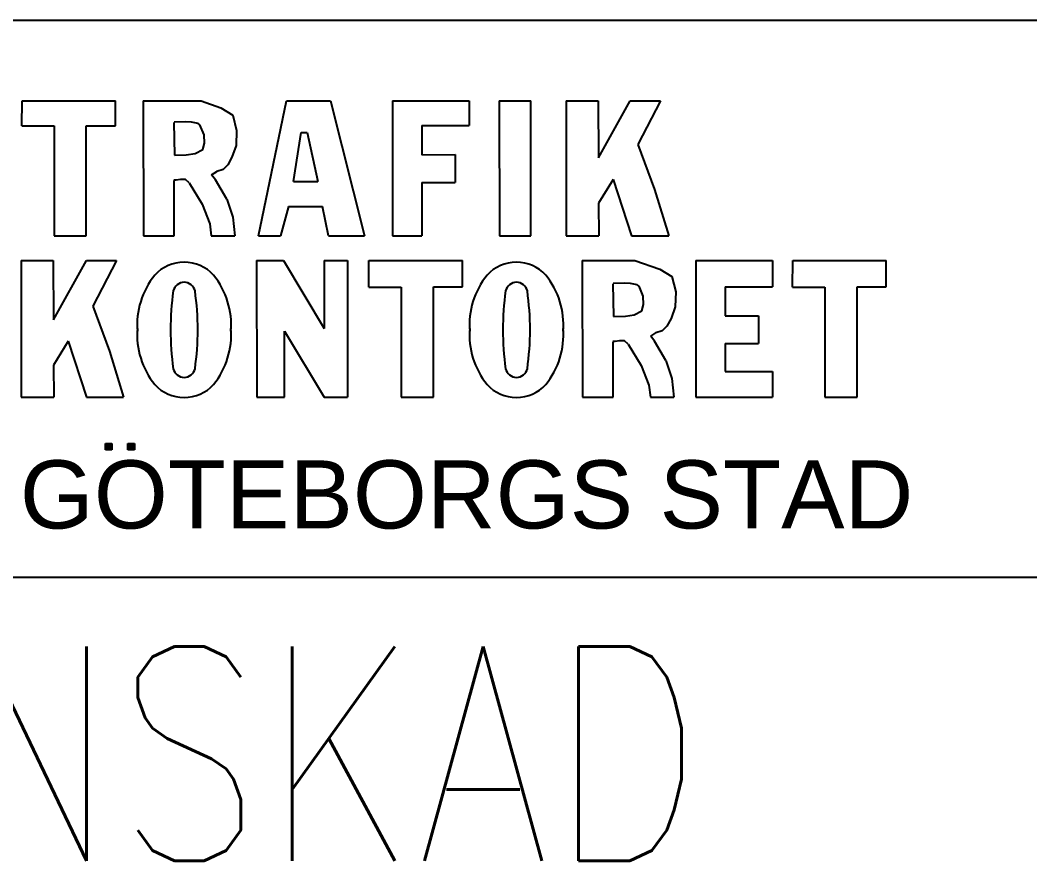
# Model space of a CAD drawing. Header units: metres. Extents: x 148128 to 148845, y 6395399 to 6395651.
# Drawn here: x 148827.86 to 148833.98, y 6395590.69 to 6395595.8 of the extents above; entities that cross this region are included whole.
import ezdxf

# ---------------------------------------------------------------- set-up
doc = ezdxf.new("R2010")
doc.units = ezdxf.units.M
doc.layers.add('M-FÖRKLARINGAR', color=3, linetype='Continuous')
doc.styles.add('HELV_MAG', font='HELV_MAG')
doc.styles.add('SIMPLEX8', font='simplex.shx', dxfattribs={"width": 0.8})

msp = doc.modelspace()

# ---------------------------------------------------------------- linework, layer by layer
at = {"layer": 'M-FÖRKLARINGAR', "color": 1}
for p, q in [((148821.4251, 6395595.7955), (148836.2451, 6395595.7955)), ((148828.3733, 6395593.1883), (148828.3733, 6395593.2273)), ((148828.3733, 6395593.2273), (148828.4123, 6395593.2273)), ((148828.3811, 6395593.1883), (148828.3811, 6395593.2273)), ((148828.3889, 6395593.1883), (148828.3889, 6395593.2273)), ((148828.3967, 6395593.1883), (148828.3967, 6395593.2273)), ((148828.4045, 6395593.1883), (148828.4045, 6395593.2273)), ((148828.4123, 6395593.2273), (148828.4123, 6395593.1883)), ((148828.5099, 6395593.2273), (148828.5489, 6395593.2273)), ((148828.5099, 6395593.1883), (148828.5099, 6395593.2273)), ((148828.5177, 6395593.1883), (148828.5177, 6395593.2273)), ((148828.5255, 6395593.1883), (148828.5255, 6395593.2273)), ((148828.5333, 6395593.1883), (148828.5333, 6395593.2273)), ((148828.5411, 6395593.1883), (148828.5411, 6395593.2273)), ((148828.5489, 6395593.2273), (148828.5489, 6395593.1883)), ((148828.4123, 6395593.1883), (148828.3733, 6395593.1883)), ((148828.5489, 6395593.1883), (148828.5099, 6395593.1883)), ((148820.1251, 6395592.4155), (148837.5451, 6395592.4155))]:
    msp.add_line(p, q, dxfattribs=at)
at = {"layer": 'M-FÖRKLARINGAR', "color": 3}
for p, q in [((148827.8659, 6395595.1541), (148827.8671, 6395595.3063)), ((148827.8671, 6395595.3063), (148828.434, 6395595.3063)), ((148828.4342, 6395595.155), (148828.434, 6395595.3063)), ((148828.6025, 6395595.3063), (148828.9534, 6395595.3063)), ((148828.6025, 6395595.3063), (148828.6035, 6395594.4861)), ((148828.9534, 6395595.3063), (148829.0736, 6395595.2645)), ((148829.0736, 6395595.2645), (148829.1463, 6395595.2185)), ((148829.3013, 6395594.4861), (148829.473, 6395595.3063)), ((148829.473, 6395595.3063), (148829.7395, 6395595.3063)), ((148829.7395, 6395595.3063), (148829.9452, 6395594.4861)), ((148830.1146, 6395595.3063), (148830.5809, 6395595.3063)), ((148830.1146, 6395595.3063), (148830.1146, 6395594.4861)), ((148830.5809, 6395595.3063), (148830.5809, 6395595.1565)), ((148830.7633, 6395595.3063), (148830.9559, 6395595.3063)), ((148830.7633, 6395595.3063), (148830.7643, 6395594.4861)), ((148830.9559, 6395594.4861), (148830.9559, 6395595.3063)), ((148831.1689, 6395595.3063), (148831.3638, 6395595.3063)), ((148831.1689, 6395595.3063), (148831.1699, 6395594.4861)), ((148831.3638, 6395595.3063), (148831.3656, 6395594.9594)), ((148831.3656, 6395594.9594), (148831.5583, 6395595.3063)), ((148831.5583, 6395595.3063), (148831.7416, 6395595.3063)), ((148831.7416, 6395595.3063), (148831.6039, 6395595.0414)), ((148829.1463, 6395595.2185), (148829.1695, 6395595.1269)), ((148827.8659, 6395595.1541), (148828.0613, 6395595.1541)), ((148828.0613, 6395595.1541), (148828.0622, 6395594.4861)), ((148828.2572, 6395595.155), (148828.4342, 6395595.155)), ((148828.2572, 6395594.4861), (148828.2572, 6395595.155)), ((148828.7882, 6395595.1753), (148828.7929, 6395594.9775)), ((148828.8565, 6395595.1778), (148828.7911, 6395595.1767)), ((148828.8963, 6395595.1767), (148828.8565, 6395595.1778)), ((148828.9359, 6395595.1686), (148828.8963, 6395595.1767)), ((148828.9471, 6395595.1597), (148828.9359, 6395595.1686)), ((148828.9726, 6395595.1008), (148828.9471, 6395595.1597)), ((148829.1695, 6395595.1269), (148829.1671, 6395595.0359)), ((148830.2926, 6395595.1565), (148830.5809, 6395595.1565)), ((148830.2926, 6395595.1565), (148830.2928, 6395594.979)), ((148828.974, 6395595.0495), (148828.9726, 6395595.1008)), ((148829.5156, 6395594.8176), (148829.5618, 6395595.1137)), ((148829.5618, 6395595.1137), (148829.5973, 6395595.1142)), ((148829.5973, 6395595.1142), (148829.6625, 6395594.8176)), ((148828.9183, 6395594.987), (148828.9645, 6395595.0114)), ((148828.9645, 6395595.0114), (148828.974, 6395595.0495)), ((148829.1671, 6395595.0359), (148829.1411, 6395594.964)), ((148831.6039, 6395595.0414), (148831.7062, 6395594.7684)), ((148828.7929, 6395594.9775), (148828.8641, 6395594.9784)), ((148828.8641, 6395594.9784), (148828.9183, 6395594.987)), ((148829.1411, 6395594.964), (148829.1157, 6395594.9178)), ((148830.2928, 6395594.979), (148830.495, 6395594.9796)), ((148830.495, 6395594.9796), (148830.495, 6395594.8112)), ((148829.0879, 6395594.8886), (148829.0492, 6395594.8768)), ((148829.1157, 6395594.9178), (148829.0879, 6395594.8886)), ((148828.8017, 6395594.825), (148828.7875, 6395594.824)), ((148828.7902, 6395594.4861), (148828.7902, 6395594.8223)), ((148828.8288, 6395594.8286), (148828.8017, 6395594.825)), ((148828.8587, 6395594.8292), (148828.8288, 6395594.8286)), ((148828.8809, 6395594.8087), (148828.8587, 6395594.8292)), ((148829.0177, 6395594.8581), (148829.0492, 6395594.8768)), ((148829.0409, 6395594.8265), (148829.0177, 6395594.8581)), ((148829.1102, 6395594.7102), (148829.0409, 6395594.8265)), ((148829.5156, 6395594.8176), (148829.6625, 6395594.8176)), ((148831.4546, 6395594.8291), (148831.3655, 6395594.6849)), ((148831.4546, 6395594.8291), (148831.5668, 6395594.4861)), ((148828.8809, 6395594.8087), (148828.9609, 6395594.6791)), ((148830.293, 6395594.8112), (148830.495, 6395594.8112)), ((148830.293, 6395594.8112), (148830.2935, 6395594.4861)), ((148831.7062, 6395594.7684), (148831.7926, 6395594.4861)), ((148829.1102, 6395594.7102), (148829.1471, 6395594.5997)), ((148828.9609, 6395594.6791), (148829.0072, 6395594.559)), ((148829.4846, 6395594.6645), (148829.4363, 6395594.4861)), ((148829.4846, 6395594.6645), (148829.69, 6395594.6645)), ((148829.7281, 6395594.4861), (148829.69, 6395594.6645)), ((148831.3655, 6395594.6849), (148831.3688, 6395594.4861)), ((148829.1471, 6395594.5997), (148829.159, 6395594.4861)), ((148829.0072, 6395594.559), (148829.0148, 6395594.4861)), ((148828.0622, 6395594.4861), (148828.2572, 6395594.4861)), ((148828.6035, 6395594.4861), (148828.7902, 6395594.4861)), ((148829.0148, 6395594.4861), (148829.159, 6395594.4861)), ((148829.3013, 6395594.4861), (148829.4363, 6395594.4861)), ((148829.7281, 6395594.4861), (148829.9452, 6395594.4861)), ((148830.1146, 6395594.4861), (148830.2935, 6395594.4861)), ((148830.7643, 6395594.4861), (148830.9559, 6395594.4861)), ((148831.1699, 6395594.4861), (148831.3688, 6395594.4861)), ((148831.5668, 6395594.4861), (148831.7926, 6395594.4861)), ((148827.8609, 6395594.3381), (148827.862, 6395593.5078)), ((148827.8609, 6395594.3381), (148828.0558, 6395594.3381)), ((148828.0558, 6395594.3381), (148828.0577, 6395593.9773)), ((148828.0577, 6395593.9773), (148828.2581, 6395594.3381)), ((148828.2581, 6395594.3381), (148828.4409, 6395594.3381)), ((148828.4409, 6395594.3381), (148828.2959, 6395594.0592)), ((148829.2906, 6395594.3381), (148829.4533, 6395594.3381)), ((148829.2906, 6395594.3381), (148829.2916, 6395593.5078)), ((148829.4533, 6395594.3381), (148829.7002, 6395593.9253)), ((148829.7002, 6395594.3381), (148829.7002, 6395593.9253)), ((148829.7002, 6395594.3381), (148829.8426, 6395594.3381)), ((148829.8426, 6395594.3381), (148829.8426, 6395593.5078)), ((148829.9724, 6395594.1758), (148829.9724, 6395594.3381)), ((148829.9724, 6395594.3381), (148830.5405, 6395594.3381)), ((148830.5407, 6395594.1767), (148830.5405, 6395594.3381)), ((148831.2672, 6395594.3381), (148831.5871, 6395594.3381)), ((148831.2672, 6395594.3381), (148831.2682, 6395593.5078)), ((148831.5871, 6395594.3381), (148831.7383, 6395594.2856)), ((148831.9559, 6395594.3381), (148832.4221, 6395594.3381)), ((148831.9559, 6395594.3381), (148831.9559, 6395593.5078)), ((148832.4221, 6395594.3381), (148832.4221, 6395594.1782)), ((148832.5441, 6395594.1758), (148832.5453, 6395594.3381)), ((148832.5453, 6395594.3381), (148833.1121, 6395594.3381)), ((148833.1124, 6395594.1767), (148833.1121, 6395594.3381)), ((148831.7383, 6395594.2856), (148831.811, 6395594.2395)), ((148831.811, 6395594.2395), (148831.8342, 6395594.1479)), ((148829.9724, 6395594.1758), (148830.1678, 6395594.1758)), ((148830.1678, 6395594.1758), (148830.1687, 6395593.5078)), ((148830.3638, 6395594.1767), (148830.5407, 6395594.1767)), ((148830.3638, 6395593.5078), (148830.3638, 6395594.1767)), ((148831.4529, 6395594.1964), (148831.4576, 6395593.9985)), ((148831.5212, 6395594.1988), (148831.4558, 6395594.1977)), ((148831.561, 6395594.1978), (148831.5212, 6395594.1988)), ((148831.6006, 6395594.1896), (148831.561, 6395594.1978)), ((148831.6118, 6395594.1808), (148831.6006, 6395594.1896)), ((148831.6373, 6395594.1218), (148831.6118, 6395594.1808)), ((148831.8342, 6395594.1479), (148831.8318, 6395594.0569)), ((148832.1339, 6395594.1782), (148832.1341, 6395594.0007)), ((148832.1339, 6395594.1782), (148832.4221, 6395594.1782)), ((148832.5441, 6395594.1758), (148832.7395, 6395594.1758)), ((148832.7395, 6395594.1758), (148832.7403, 6395593.5078)), ((148832.9354, 6395594.1767), (148833.1124, 6395594.1767)), ((148832.9354, 6395593.5078), (148832.9354, 6395594.1767)), ((148831.6387, 6395594.0705), (148831.6373, 6395594.1218)), ((148828.2959, 6395594.0592), (148828.3983, 6395593.7863)), ((148831.583, 6395594.008), (148831.6292, 6395594.0324)), ((148831.6292, 6395594.0324), (148831.6387, 6395594.0705)), ((148831.8318, 6395594.0569), (148831.8058, 6395593.9851)), ((148831.4576, 6395593.9985), (148831.5288, 6395593.9995)), ((148831.5288, 6395593.9995), (148831.583, 6395594.008)), ((148831.8058, 6395593.9851), (148831.7804, 6395593.9388)), ((148832.1341, 6395594.0007), (148832.3362, 6395594.0013)), ((148832.3362, 6395594.0013), (148832.3362, 6395593.8329)), ((148829.4604, 6395593.9091), (148829.7005, 6395593.5078)), ((148829.4604, 6395593.5078), (148829.4604, 6395593.9091)), ((148831.6824, 6395593.8791), (148831.7139, 6395593.8979)), ((148831.7526, 6395593.9097), (148831.7139, 6395593.8979)), ((148831.7804, 6395593.9388), (148831.7526, 6395593.9097)), ((148828.1467, 6395593.8469), (148828.0575, 6395593.7028)), ((148828.1467, 6395593.8469), (148828.2576, 6395593.5078)), ((148831.4664, 6395593.8461), (148831.4522, 6395593.845)), ((148831.4549, 6395593.5078), (148831.4549, 6395593.8433)), ((148831.4935, 6395593.8496), (148831.4664, 6395593.8461)), ((148831.5234, 6395593.8503), (148831.4935, 6395593.8496)), ((148831.5456, 6395593.8298), (148831.5234, 6395593.8503)), ((148831.7056, 6395593.8475), (148831.6824, 6395593.8791)), ((148831.7749, 6395593.7313), (148831.7056, 6395593.8475)), ((148828.3983, 6395593.7863), (148828.4835, 6395593.5078)), ((148831.5456, 6395593.8298), (148831.6256, 6395593.7001)), ((148832.1343, 6395593.8329), (148832.1345, 6395593.6638)), ((148832.1343, 6395593.8329), (148832.3362, 6395593.8329)), ((148831.7749, 6395593.7313), (148831.8118, 6395593.6208)), ((148828.0575, 6395593.7028), (148828.0608, 6395593.5078)), ((148831.6256, 6395593.7001), (148831.6719, 6395593.5801)), ((148832.1345, 6395593.6638), (148832.4221, 6395593.6638)), ((148832.4221, 6395593.6638), (148832.4221, 6395593.5078)), ((148831.8118, 6395593.6208), (148831.8236, 6395593.5078)), ((148831.6719, 6395593.5801), (148831.6804, 6395593.5078)), ((148827.862, 6395593.5078), (148828.0608, 6395593.5078)), ((148828.2576, 6395593.5078), (148828.4835, 6395593.5078)), ((148829.2916, 6395593.5078), (148829.4604, 6395593.5078)), ((148829.7005, 6395593.5078), (148829.8426, 6395593.5078)), ((148830.1687, 6395593.5078), (148830.3638, 6395593.5078)), ((148831.2682, 6395593.5078), (148831.4549, 6395593.5078)), ((148831.6804, 6395593.5078), (148831.8236, 6395593.5078)), ((148831.9559, 6395593.5078), (148832.4221, 6395593.5078)), ((148832.7403, 6395593.5078), (148832.9354, 6395593.5078))]:
    msp.add_line(p, q, dxfattribs=at)
for centre, radius, start, end in [((148828.8477, 6395594.092), 0.2348, 89.19417, 138.1944), ((148828.8543, 6395594.092), 0.2348, 41.8056, 90.80583), ((148830.8645, 6395594.092), 0.2348, 89.19417, 138.1944), ((148830.8711, 6395594.092), 0.2348, 41.8056, 90.80583), ((148829.0437, 6395593.9472), 0.478, 140.92284, 184.65211), ((148828.8534, 6395594.1349), 0.0707, 91.92899, 165.37144), ((148828.8486, 6395594.1349), 0.0707, 14.62856, 88.07101), ((148828.6583, 6395593.9472), 0.478, 355.34789, 39.07716), ((148831.0606, 6395593.9472), 0.478, 140.92284, 184.65211), ((148830.8702, 6395594.1349), 0.0707, 91.92899, 165.37144), ((148830.8655, 6395594.1349), 0.0707, 14.62856, 88.07101), ((148830.6751, 6395593.9472), 0.478, 355.34789, 39.07716), ((148830.5026, 6395593.9138), 1.7342, 172.07697, 179.90178), ((148827.1994, 6395593.9138), 1.7342, 0.09822, 7.92303), ((148832.5194, 6395593.9138), 1.7342, 172.07697, 179.90178), ((148829.2163, 6395593.9138), 1.7342, 0.09822, 7.92303), ((148829.0437, 6395593.8862), 0.478, 175.34789, 219.07716), ((148830.5026, 6395593.9197), 1.7342, 180.09822, 187.92303), ((148827.1994, 6395593.9197), 1.7342, 352.07697, 359.90178), ((148828.6583, 6395593.8862), 0.478, 320.92284, 4.65211), ((148831.0606, 6395593.8862), 0.478, 175.34789, 219.07716), ((148832.5194, 6395593.9197), 1.7342, 180.09822, 187.92303), ((148829.2163, 6395593.9197), 1.7342, 352.07697, 359.90178), ((148830.6751, 6395593.8862), 0.478, 320.92284, 4.65211), ((148828.8534, 6395593.6985), 0.0707, 194.62856, 268.07101), ((148828.8486, 6395593.6985), 0.0707, 271.92899, 345.37144), ((148830.8702, 6395593.6985), 0.0707, 194.62856, 268.07101), ((148830.8655, 6395593.6985), 0.0707, 271.92899, 345.37144), ((148828.8477, 6395593.7414), 0.2348, 221.8056, 270.80583), ((148828.8543, 6395593.7414), 0.2348, 269.19417, 318.1944), ((148830.8645, 6395593.7414), 0.2348, 221.8056, 270.80583), ((148830.8711, 6395593.7414), 0.2348, 269.19417, 318.1944)]:
    msp.add_arc(centre, radius, start, end, dxfattribs=at)

# ---------------------------------------------------------------- texts
at = {"layer": 'M-FÖRKLARINGAR', "color": 1, "style": 'HELV_MAG'}
msp.add_text('GOTEBORGS STAD', height=0.413426, dxfattribs=at).set_placement((148827.8537, 6395592.7111))
at = {"layer": 'M-FÖRKLARINGAR', "color": 7, "style": 'SIMPLEX8', "width": 0.8}
msp.add_text('GRANSKAD', height=1.3, dxfattribs=at).set_placement((148824.7819, 6395590.6946))

doc.saveas('drawing.dxf')
